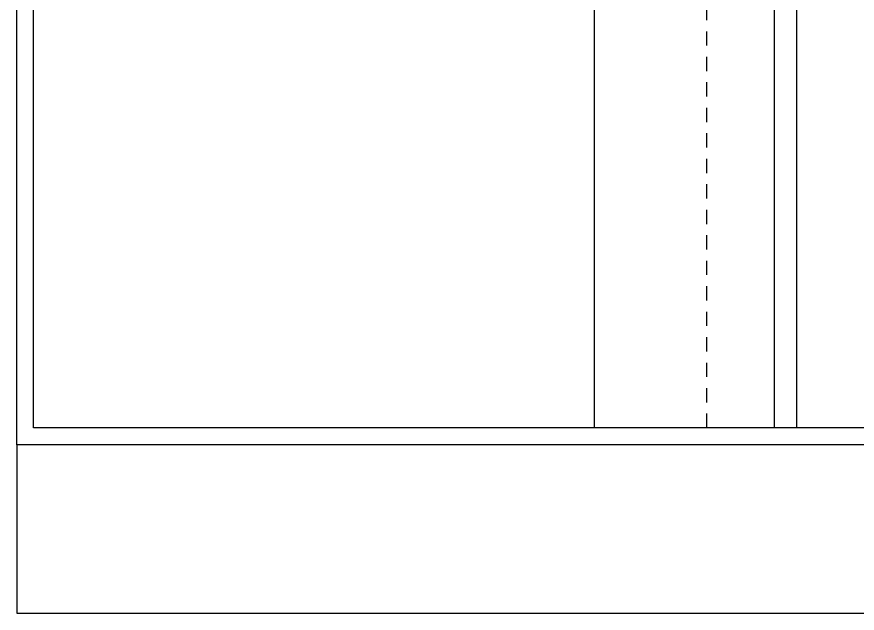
# Model space of a CAD drawing. Header units: millimetres. Extents: x 45003 to 46969, y 6653 to 6979.
# Drawn here: x 45026.87 to 45034.36, y 6703.91 to 6709.22 of the extents above; entities that cross this region are included whole.
import ezdxf

# ---------------------------------------------------------------- set-up
doc = ezdxf.new("R2010")
doc.units = ezdxf.units.MM
doc.linetypes.add('HIDDEN', pattern=[9.525, 6.35, -3.175])
for name, color, linetype in [('ARQ-ALVENARIA', 4, 'Continuous'), ('ARQ-PENA-FINA-CINZA', 8, 'Continuous'), ('ARQ-PROJ-01', 1, 'HIDDEN')]:
    doc.layers.add(name, color=color, linetype=linetype)

msp = doc.modelspace()

# ---------------------------------------------------------------- linework, layer by layer
at = {"layer": 'ARQ-ALVENARIA'}
for p, q in [((45026.8665, 6705.4095), (45026.8665, 6721.6095)), ((45027.0165, 6705.5595), (45027.0165, 6719.8721)), ((45089.3665, 6705.5595), (45027.0165, 6705.5595)), ((45089.5165, 6705.4095), (45026.8665, 6705.4095))]:
    msp.add_line(p, q, dxfattribs=at)
at = {"layer": 'ARQ-PENA-FINA-CINZA'}
for p, q in [((45033.6165, 6721.4595), (45033.6165, 6705.5595)), ((45033.8165, 6721.4595), (45033.8165, 6705.5595)), ((45032.0165, 6705.5595), (45032.0165, 6718.2848)), ((45026.8665, 6705.4095), (45026.8665, 6703.9095)), ((45026.8665, 6703.9095), (45091.0165, 6703.9095))]:
    msp.add_line(p, q, dxfattribs=at)
at = {"layer": 'ARQ-PROJ-01', "ltscale": 0.02}
msp.add_line((45033.0165, 6705.5595), (45033.0165, 6721.4595), dxfattribs=at)

doc.saveas('drawing.dxf')
